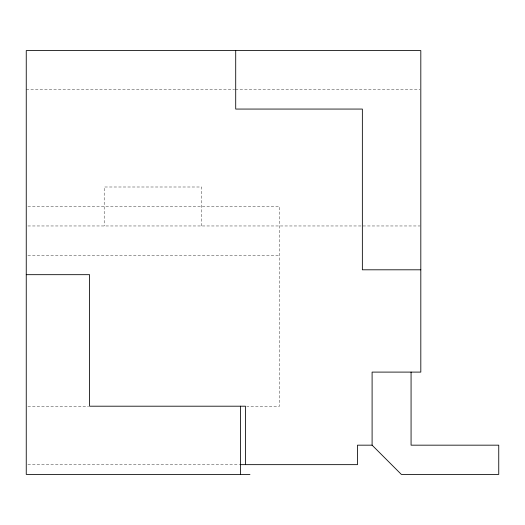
<?xml version="1.0" encoding="UTF-8"?>
<svg xmlns="http://www.w3.org/2000/svg" width="525" height="525" viewBox="0 0 525 525"><rect width="100%" height="100%" fill="white"/><g stroke="black" fill="none" stroke-linecap="round" stroke-linejoin="round"><path stroke-width="0.39" stroke-dasharray="2.62 1.97" d="M26.25 89.572L234.603 89.572M235.423 89.572L419.993 89.572M27.891 206.482L279.549 206.482L279.549 406.199L246.757 406.199M27.891 225.967L419.993 225.967M27.891 255.196L279.549 255.196M27.891 406.199L88.548 406.199M27.884 464.651L239.761 464.651M201.613 225.967L201.613 186.998L104.186 186.998L104.186 225.967"/><path stroke-width="0.79" d="M420.814 269.804L362.355 269.804L362.355 109.062L235.712 109.062L235.712 50.603M26.25 274.68L89.572 274.68L89.572 406.199L245.451 406.199L245.451 464.651M411.068 372.1L411.068 445.167L498.75 445.167L498.75 474.397L401.33 474.397L372.1 445.167L357.486 445.167L357.486 464.651L240.581 464.651M249.972 474.397L26.25 474.397L26.25 50.603L420.814 50.603L420.814 372.1L372.1 372.1L372.1 445.167M240.581 406.199L240.581 474.397"/></g></svg>
